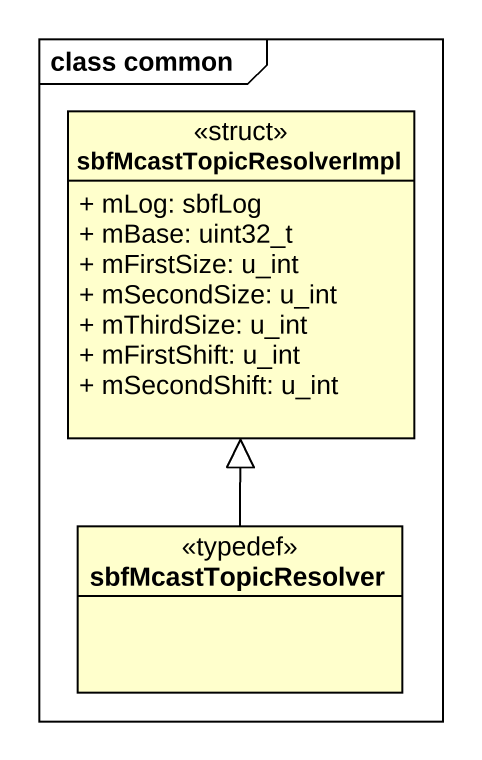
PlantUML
@startuml
mainframe class common
hide circle
hide empty members
skinparam classAttributeIconSize 0
class sbfMcastTopicResolverImpl <<struct>> {
  + mLog: sbfLog
  + mBase: uint32_t
  + mFirstSize: u_int
  + mSecondSize: u_int
  + mThirdSize: u_int
  + mFirstShift: u_int
  + mSecondShift: u_int
}
class sbfMcastTopicResolver <<typedef>>
sbfMcastTopicResolver -up-|> sbfMcastTopicResolverImpl
@enduml
